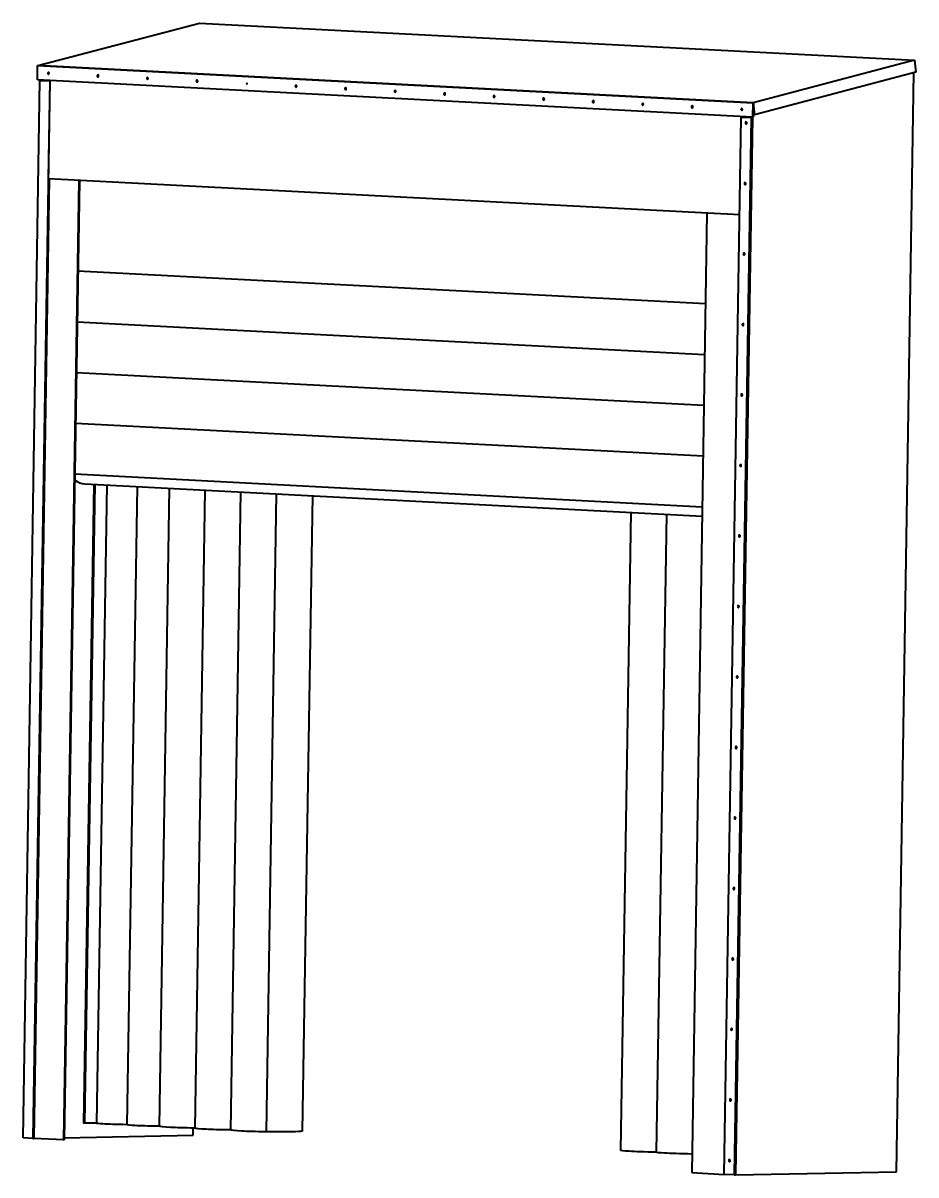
# Model space of a CAD drawing. Header units: millimetres. Extents: x 28545 to 39001, y -2706 to 4479.
# Drawn here: x 35653 to 38185, y 1214 to 4479 of the extents above; entities that cross this region are included whole.
import ezdxf

# ---------------------------------------------------------------- set-up
doc = ezdxf.new("R2010")
doc.units = ezdxf.units.MM
doc.linetypes.add('K5LT_BASIC', pattern=[0])
doc.layers.add('0 VIEW1', color=7, linetype='Continuous')

# ---------------------------------------------------------------- blocks, each defined once
blk = doc.blocks.new('*L63')
at = {"layer": '0 VIEW1', "color": 5, "linetype": 'K5LT_BASIC', "lineweight": 40}
blk.add_line((4002.2, 1985.4), (3998.5, 1985.6), dxfattribs=at)
blk = doc.blocks.new('*L64')
at = {"layer": '0 VIEW1', "color": 5, "linetype": 'K5LT_BASIC', "lineweight": 40}
blk.add_line((1553.9, -1647.2), (1448.6, -1641.7), dxfattribs=at)
blk = doc.blocks.new('*L65')
at = {"layer": '0 VIEW1', "color": 5, "linetype": 'K5LT_BASIC', "lineweight": 40}
blk.add_line((1608.3, 1752.6), (1553.9, -1647.2), dxfattribs=at)
blk = doc.blocks.new('*L66')
at = {"layer": '0 VIEW1', "color": 5, "linetype": 'K5LT_BASIC', "lineweight": 40}
blk.add_line((1610.4, 1752.5), (1556, -1647.2), dxfattribs=at)
blk = doc.blocks.new('*L67')
at = {"layer": '0 VIEW1', "color": 5, "linetype": 'K5LT_BASIC', "lineweight": 40}
blk.add_line((4505.3, -1760.3), (4567.6, 2134.5), dxfattribs=at)
blk = doc.blocks.new('*L68')
at = {"layer": '0 VIEW1', "color": 5, "linetype": 'K5LT_BASIC', "lineweight": 40}
blk.add_line((3995.6, 1977.6), (3935.7, -1771.2), dxfattribs=at)
blk = doc.blocks.new('*L69')
at = {"layer": '0 VIEW1', "color": 5, "linetype": 'K5LT_BASIC', "lineweight": 40}
blk.add_line((3967.6, 1979.1), (3967.5, 1977.2), dxfattribs=at)
blk = doc.blocks.new('*L77')
at = {"layer": '0 VIEW1', "color": 5, "linetype": 'K5LT_BASIC', "lineweight": 40}
blk.add_line((1664.9, 676.1), (1628.7, -1588.1), dxfattribs=at)
blk = doc.blocks.new('*B78')
at = {"layer": '0 VIEW1', "color": 5, "linetype": 'K5LT_BASIC', "lineweight": 40}
blk.add_open_spline([(1778.8, -1593.1), (1739.9, -1592.4), (1711.4, -1591.6), (1678.4, -1589.8), (1671, -1588.8), (1671, -1587.7)], degree=3, knots=[0, 0, 0, 0, 1.529455, 1.529455, 2.831054, 2.831054, 2.831054, 2.831054], dxfattribs=at)
blk = doc.blocks.new('*L79')
at = {"layer": '0 VIEW1', "color": 5, "linetype": 'K5LT_BASIC', "lineweight": 40}
blk.add_line((1661.4, 676.3), (1625.2, -1587.9), dxfattribs=at)
blk = doc.blocks.new('*L80')
at = {"layer": '0 VIEW1', "color": 5, "linetype": 'K5LT_BASIC', "lineweight": 40}
blk.add_line((1815, 668.3), (1778.8, -1593.1), dxfattribs=at)
blk = doc.blocks.new('*L81')
at = {"layer": '0 VIEW1', "color": 5, "linetype": 'K5LT_BASIC', "lineweight": 40}
blk.add_line((2055, 655.7), (2018.9, -1605.4), dxfattribs=at)
blk = doc.blocks.new('*L82')
at = {"layer": '0 VIEW1', "color": 5, "linetype": 'K5LT_BASIC', "lineweight": 40}
blk.add_line((1671, -1587.3), (1628.7, -1588.1), dxfattribs=at)
blk = doc.blocks.new('*L83')
at = {"layer": '0 VIEW1', "color": 5, "linetype": 'K5LT_BASIC', "lineweight": 40}
blk.add_line((2307.7, 642.6), (2271.6, -1618.6), dxfattribs=at)
blk = doc.blocks.new('*L84')
at = {"layer": '0 VIEW1', "color": 5, "linetype": 'K5LT_BASIC', "lineweight": 40}
blk.add_line((2435.8, 635.9), (2399.7, -1616.1), dxfattribs=at)
blk = doc.blocks.new('*L85')
at = {"layer": '0 VIEW1', "color": 5, "linetype": 'K5LT_BASIC', "lineweight": 40}
blk.add_line((1928.7, 662.3), (1892.5, -1598.8), dxfattribs=at)
blk = doc.blocks.new('*L86')
at = {"layer": '0 VIEW1', "color": 5, "linetype": 'K5LT_BASIC', "lineweight": 40}
blk.add_line((2181.4, 649.2), (2145.2, -1612), dxfattribs=at)
blk = doc.blocks.new('*L87')
at = {"layer": '0 VIEW1', "color": 5, "linetype": 'K5LT_BASIC', "lineweight": 40}
blk.add_line((1707.2, 673.9), (1671, -1587.7), dxfattribs=at)
blk = doc.blocks.new('*L88')
at = {"layer": '0 VIEW1', "color": 5, "linetype": 'K5LT_BASIC', "lineweight": 40}
blk.add_line((3993.8, 1866), (3991.7, 1866.1), dxfattribs=at)
blk = doc.blocks.new('*B90')
at = {"layer": '0 VIEW1', "color": 5, "linetype": 'K5LT_BASIC', "lineweight": 40}
for start_param, end_param in [(3.141593, 4.662342), (4.662342, 6.283185), (0, 3.141593)]:
    blk.add_ellipse((3929.4, -756.2), major_axis=(0.07, -3.5), ratio=0.702004, start_param=start_param, end_param=end_param, dxfattribs=at)
blk = doc.blocks.new('*B92')
at = {"layer": '0 VIEW1', "color": 5, "linetype": 'K5LT_BASIC', "lineweight": 40}
for start_param, end_param in [(3.141593, 4.662342), (0, 3.141593), (4.662342, 6.283185)]:
    blk.add_ellipse((3972.8, 1956.8), major_axis=(0.07, -3.5), ratio=0.702004, start_param=start_param, end_param=end_param, dxfattribs=at)
blk = doc.blocks.new('*B93')
at = {"layer": '0 VIEW1', "color": 5, "linetype": 'K5LT_BASIC', "lineweight": 40}
for start_param, end_param in [(3.141593, 4.662342), (4.662342, 6.283185), (0, 3.141593)]:
    blk.add_ellipse((3937.3, -256.6), major_axis=(0.07, -3.5), ratio=0.702004, start_param=start_param, end_param=end_param, dxfattribs=at)
blk = doc.blocks.new('*B94')
at = {"layer": '0 VIEW1', "color": 5, "linetype": 'K5LT_BASIC', "lineweight": 40}
for start_param, end_param in [(3.75996, 4.662342), (4.662342, 5.664818)]:
    blk.add_ellipse((3944.2, -6.7), major_axis=(0.07, -3.5), ratio=0.702004, start_param=start_param, end_param=end_param, dxfattribs=at)
blk = doc.blocks.new('*B97')
at = {"layer": '0 VIEW1', "color": 5, "linetype": 'K5LT_BASIC', "lineweight": 40}
for start_param, end_param in [(3.141593, 4.662342), (4.662342, 6.283185), (0, 3.141593)]:
    blk.add_ellipse((3925.4, -1006), major_axis=(0.07, -3.5), ratio=0.702004, start_param=start_param, end_param=end_param, dxfattribs=at)
blk = doc.blocks.new('*B98')
at = {"layer": '0 VIEW1', "color": 5, "linetype": 'K5LT_BASIC', "lineweight": 40}
for start_param, end_param in [(3.75996, 4.662342), (4.662342, 5.664818)]:
    blk.add_ellipse((3972.2, 1742), major_axis=(0.07, -3.5), ratio=0.702004, start_param=start_param, end_param=end_param, dxfattribs=at)
blk = doc.blocks.new('*B100')
at = {"layer": '0 VIEW1', "color": 5, "linetype": 'K5LT_BASIC', "lineweight": 40}
for start_param, end_param in [(4.662342, 5.664818), (3.75996, 4.662342)]:
    blk.add_ellipse((3928.2, -1005.9), major_axis=(0.07, -3.5), ratio=0.702004, start_param=start_param, end_param=end_param, dxfattribs=at)
blk = doc.blocks.new('*B101')
at = {"layer": '0 VIEW1', "color": 5, "linetype": 'K5LT_BASIC', "lineweight": 40}
for start_param, end_param in [(3.141593, 4.662342), (4.662342, 6.283185), (0, 3.141593)]:
    blk.add_ellipse((3913.9, -1720.4), major_axis=(0.07, -3.5), ratio=0.702004, start_param=start_param, end_param=end_param, dxfattribs=at)
blk = doc.blocks.new('*B103')
at = {"layer": '0 VIEW1', "color": 5, "linetype": 'K5LT_BASIC', "lineweight": 40}
for start_param, end_param in [(3.141593, 4.662342), (4.662342, 6.283185), (0, 3.141593)]:
    blk.add_ellipse((3933.4, -506.4), major_axis=(0.07, -3.5), ratio=0.702004, start_param=start_param, end_param=end_param, dxfattribs=at)
blk = doc.blocks.new('*B104')
at = {"layer": '0 VIEW1', "color": 5, "linetype": 'K5LT_BASIC', "lineweight": 40}
for start_param, end_param in [(3.141593, 4.662342), (4.662342, 6.283185), (0, 3.141593)]:
    blk.add_ellipse((3941.3, -6.7), major_axis=(0.07, -3.5), ratio=0.702004, start_param=start_param, end_param=end_param, dxfattribs=at)
blk = doc.blocks.new('*B105')
at = {"layer": '0 VIEW1', "color": 5, "linetype": 'K5LT_BASIC', "lineweight": 40}
for start_param, end_param in [(4.662342, 5.664818), (3.75996, 4.662342)]:
    blk.add_ellipse((3920.2, -1505.6), major_axis=(0.07, -3.5), ratio=0.702004, start_param=start_param, end_param=end_param, dxfattribs=at)
blk = doc.blocks.new('*B106')
at = {"layer": '0 VIEW1', "color": 5, "linetype": 'K5LT_BASIC', "lineweight": 40}
for start_param, end_param in [(4.662342, 5.664818), (3.75996, 4.662342)]:
    blk.add_ellipse((3924.2, -1255.7), major_axis=(0.07, -3.5), ratio=0.702004, start_param=start_param, end_param=end_param, dxfattribs=at)
blk = doc.blocks.new('*B109')
at = {"layer": '0 VIEW1', "color": 5, "linetype": 'K5LT_BASIC', "lineweight": 40}
for start_param, end_param in [(4.662342, 6.283185), (3.141593, 4.662342), (0, 3.141593)]:
    blk.add_ellipse((3969.3, 1741.9), major_axis=(0.07, -3.5), ratio=0.702004, start_param=start_param, end_param=end_param, dxfattribs=at)
blk = doc.blocks.new('*B110')
at = {"layer": '0 VIEW1', "color": 5, "linetype": 'K5LT_BASIC', "lineweight": 40}
for start_param, end_param in [(3.141593, 4.662342), (4.662342, 6.283185), (0, 3.141593)]:
    blk.add_ellipse((3917.4, -1505.6), major_axis=(0.07, -3.5), ratio=0.702004, start_param=start_param, end_param=end_param, dxfattribs=at)
blk = doc.blocks.new('*B111')
at = {"layer": '0 VIEW1', "color": 5, "linetype": 'K5LT_BASIC', "lineweight": 40}
for start_param, end_param in [(3.75996, 4.662342), (4.662342, 5.664818)]:
    blk.add_ellipse((3916.8, -1720.4), major_axis=(0.07, -3.5), ratio=0.702004, start_param=start_param, end_param=end_param, dxfattribs=at)
blk = doc.blocks.new('*B113')
at = {"layer": '0 VIEW1', "color": 5, "linetype": 'K5LT_BASIC', "lineweight": 40}
for start_param, end_param in [(3.141593, 4.662342), (4.662342, 6.283185), (0, 3.141593)]:
    blk.add_ellipse((3921.4, -1255.8), major_axis=(0.07, -3.5), ratio=0.702004, start_param=start_param, end_param=end_param, dxfattribs=at)
blk = doc.blocks.new('*B114')
at = {"layer": '0 VIEW1', "color": 5, "linetype": 'K5LT_BASIC', "lineweight": 40}
for start_param, end_param in [(3.75996, 4.662342), (4.662342, 5.664818)]:
    blk.add_ellipse((3936.2, -506.3), major_axis=(0.07, -3.5), ratio=0.702004, start_param=start_param, end_param=end_param, dxfattribs=at)
blk = doc.blocks.new('*B115')
at = {"layer": '0 VIEW1', "color": 5, "linetype": 'K5LT_BASIC', "lineweight": 40}
for start_param, end_param in [(3.75996, 4.662342), (4.662342, 5.664818)]:
    blk.add_ellipse((3932.2, -756.1), major_axis=(0.07, -3.5), ratio=0.702004, start_param=start_param, end_param=end_param, dxfattribs=at)
blk = doc.blocks.new('*B118')
at = {"layer": '0 VIEW1', "color": 5, "linetype": 'K5LT_BASIC', "lineweight": 40}
for start_param, end_param in [(3.75996, 4.662342), (4.662342, 5.664818)]:
    blk.add_ellipse((3975.6, 1956.8), major_axis=(0.07, -3.5), ratio=0.702004, start_param=start_param, end_param=end_param, dxfattribs=at)
blk = doc.blocks.new('*B119')
at = {"layer": '0 VIEW1', "color": 5, "linetype": 'K5LT_BASIC', "lineweight": 40}
for start_param, end_param in [(3.75996, 4.662342), (4.662342, 5.664818)]:
    blk.add_ellipse((3940.2, -256.5), major_axis=(0.07, -3.5), ratio=0.702004, start_param=start_param, end_param=end_param, dxfattribs=at)
blk = doc.blocks.new('*B122')
at = {"layer": '0 VIEW1', "color": 5, "linetype": 'K5LT_BASIC', "lineweight": 40}
for start_param, end_param in [(0, 3.141593), (6.233138, 6.283185), (3.141593, 6.233138)]:
    blk.add_ellipse((3606.4, 2022.9), major_axis=(-0.07, 3.5), ratio=0.702004, start_param=start_param, end_param=end_param, dxfattribs=at)
blk = doc.blocks.new('*B123')
at = {"layer": '0 VIEW1', "color": 5, "linetype": 'K5LT_BASIC', "lineweight": 40}
for start_param, end_param in [(0, 3.141593), (6.233138, 6.283185), (3.141593, 6.233138)]:
    blk.add_ellipse((2377.9, 2086.9), major_axis=(-0.07, 3.5), ratio=0.702004, start_param=start_param, end_param=end_param, dxfattribs=at)
blk = doc.blocks.new('*B124')
at = {"layer": '0 VIEW1', "color": 5, "linetype": 'K5LT_BASIC', "lineweight": 40}
for start_param, end_param in [(0, 3.141593), (6.233138, 6.283185), (3.141593, 6.233138)]:
    blk.add_ellipse((3255.4, 2041.2), major_axis=(-0.07, 3.5), ratio=0.702004, start_param=start_param, end_param=end_param, dxfattribs=at)
blk = doc.blocks.new('*B125')
at = {"layer": '0 VIEW1', "color": 5, "linetype": 'K5LT_BASIC', "lineweight": 40}
for start_param, end_param in [(0, 3.141593), (6.233138, 6.283185), (3.141593, 6.233138)]:
    blk.add_ellipse((1676, 2123.5), major_axis=(-0.07, 3.5), ratio=0.702004, start_param=start_param, end_param=end_param, dxfattribs=at)
blk = doc.blocks.new('*B126')
at = {"layer": '0 VIEW1', "color": 5, "linetype": 'K5LT_BASIC', "lineweight": 40}
blk.add_ellipse((3609.2, 2023), major_axis=(-0.07, 3.5), ratio=0.702004, start_param=0.618367, end_param=2.523225, dxfattribs=at)
blk = doc.blocks.new('*B127')
at = {"layer": '0 VIEW1', "color": 5, "linetype": 'K5LT_BASIC', "lineweight": 40}
blk.add_ellipse((2205.3, 2096.1), major_axis=(-0.07, 3.5), ratio=0.702004, start_param=0.618367, end_param=2.523225, dxfattribs=at)
blk = doc.blocks.new('*B128')
at = {"layer": '0 VIEW1', "color": 5, "linetype": 'K5LT_BASIC', "lineweight": 40}
for start_param, end_param in [(0, 3.141593), (6.233138, 6.283185), (3.141593, 6.233138)]:
    blk.add_ellipse((3957.3, 2004.6), major_axis=(-0.07, 3.5), ratio=0.702004, start_param=start_param, end_param=end_param, dxfattribs=at)
blk = doc.blocks.new('*B129')
at = {"layer": '0 VIEW1', "color": 5, "linetype": 'K5LT_BASIC', "lineweight": 40}
blk.add_ellipse((1678.8, 2123.6), major_axis=(-0.07, 3.5), ratio=0.702004, start_param=0.618367, end_param=2.523225, dxfattribs=at)
blk = doc.blocks.new('*B130')
at = {"layer": '0 VIEW1', "color": 5, "linetype": 'K5LT_BASIC', "lineweight": 40}
blk.add_ellipse((2907.2, 2059.6), major_axis=(-0.07, 3.5), ratio=0.702004, start_param=0.618367, end_param=2.523225, dxfattribs=at)
blk = doc.blocks.new('*B131')
at = {"layer": '0 VIEW1', "color": 5, "linetype": 'K5LT_BASIC', "lineweight": 40}
for start_param, end_param in [(0, 3.141593), (6.233138, 6.283185), (3.141593, 6.233138)]:
    blk.add_ellipse((3781.8, 2013.8), major_axis=(-0.07, 3.5), ratio=0.702004, start_param=start_param, end_param=end_param, dxfattribs=at)
blk = doc.blocks.new('*B132')
at = {"layer": '0 VIEW1', "color": 5, "linetype": 'K5LT_BASIC', "lineweight": 40}
for start_param, end_param in [(0, 3.141593), (6.233138, 6.283185), (3.141593, 6.233138)]:
    blk.add_ellipse((3079.9, 2050.4), major_axis=(-0.07, 3.5), ratio=0.702004, start_param=start_param, end_param=end_param, dxfattribs=at)
blk = doc.blocks.new('*B133')
at = {"layer": '0 VIEW1', "color": 5, "linetype": 'K5LT_BASIC', "lineweight": 40}
for start_param, end_param in [(0, 3.141593), (6.233138, 6.283185), (3.141593, 6.233138)]:
    blk.add_ellipse((2027, 2105.2), major_axis=(-0.07, 3.5), ratio=0.702004, start_param=start_param, end_param=end_param, dxfattribs=at)
blk = doc.blocks.new('*B134')
at = {"layer": '0 VIEW1', "color": 5, "linetype": 'K5LT_BASIC', "lineweight": 40}
blk.add_ellipse((3784.7, 2013.8), major_axis=(-0.07, 3.5), ratio=0.702004, start_param=0.618367, end_param=2.523225, dxfattribs=at)
blk = doc.blocks.new('*B135')
at = {"layer": '0 VIEW1', "color": 5, "linetype": 'K5LT_BASIC', "lineweight": 40}
for start_param, end_param in [(0, 3.141593), (6.233138, 6.283185), (3.141593, 6.233138)]:
    blk.add_ellipse((2904.4, 2059.5), major_axis=(-0.07, 3.5), ratio=0.702004, start_param=start_param, end_param=end_param, dxfattribs=at)
blk = doc.blocks.new('*B136')
at = {"layer": '0 VIEW1', "color": 5, "linetype": 'K5LT_BASIC', "lineweight": 40}
for start_param, end_param in [(0, 3.141593), (6.233138, 6.283185), (3.141593, 6.233138)]:
    blk.add_ellipse((2553.4, 2077.8), major_axis=(-0.07, 3.5), ratio=0.702004, start_param=start_param, end_param=end_param, dxfattribs=at)
blk = doc.blocks.new('*B137')
at = {"layer": '0 VIEW1', "color": 5, "linetype": 'K5LT_BASIC', "lineweight": 40}
blk.add_ellipse((3082.7, 2050.4), major_axis=(-0.07, 3.5), ratio=0.702004, start_param=0.618367, end_param=2.523225, dxfattribs=at)
blk = doc.blocks.new('*B138')
at = {"layer": '0 VIEW1', "color": 5, "linetype": 'K5LT_BASIC', "lineweight": 40}
for start_param, end_param in [(0, 3.141593), (6.233138, 6.283185), (3.141593, 6.233138)]:
    blk.add_ellipse((1500.5, 2132.7), major_axis=(-0.07, 3.5), ratio=0.702004, start_param=start_param, end_param=end_param, dxfattribs=at)
blk = doc.blocks.new('*B139')
at = {"layer": '0 VIEW1', "color": 5, "linetype": 'K5LT_BASIC', "lineweight": 40}
for start_param, end_param in [(0, 3.141593), (6.233138, 6.283185), (3.141593, 6.233138)]:
    blk.add_ellipse((2728.9, 2068.6), major_axis=(-0.07, 3.5), ratio=0.702004, start_param=start_param, end_param=end_param, dxfattribs=at)
blk = doc.blocks.new('*B140')
at = {"layer": '0 VIEW1', "color": 5, "linetype": 'K5LT_BASIC', "lineweight": 40}
blk.add_ellipse((3433.7, 2032.1), major_axis=(-0.07, 3.5), ratio=0.702004, start_param=0.618367, end_param=2.523225, dxfattribs=at)
blk = doc.blocks.new('*B141')
at = {"layer": '0 VIEW1', "color": 5, "linetype": 'K5LT_BASIC', "lineweight": 40}
blk.add_ellipse((2556.3, 2077.9), major_axis=(-0.07, 3.5), ratio=0.702004, start_param=0.618367, end_param=2.523225, dxfattribs=at)
blk = doc.blocks.new('*B142')
at = {"layer": '0 VIEW1', "color": 5, "linetype": 'K5LT_BASIC', "lineweight": 40}
blk.add_ellipse((2731.8, 2068.7), major_axis=(-0.07, 3.5), ratio=0.702004, start_param=0.618367, end_param=2.523225, dxfattribs=at)
blk = doc.blocks.new('*B143')
at = {"layer": '0 VIEW1', "color": 5, "linetype": 'K5LT_BASIC', "lineweight": 40}
blk.add_ellipse((1854.3, 2114.4), major_axis=(-0.07, 3.5), ratio=0.702004, start_param=0.618367, end_param=2.523225, dxfattribs=at)
blk = doc.blocks.new('*B144')
at = {"layer": '0 VIEW1', "color": 5, "linetype": 'K5LT_BASIC', "lineweight": 40}
for start_param, end_param in [(0, 3.141593), (6.233138, 6.283185), (3.141593, 6.233138)]:
    blk.add_ellipse((3430.9, 2032.1), major_axis=(-0.07, 3.5), ratio=0.702004, start_param=start_param, end_param=end_param, dxfattribs=at)
blk = doc.blocks.new('*B145')
at = {"layer": '0 VIEW1', "color": 5, "linetype": 'K5LT_BASIC', "lineweight": 40}
blk.add_ellipse((3960.2, 2004.7), major_axis=(-0.07, 3.5), ratio=0.702004, start_param=0.618367, end_param=2.523225, dxfattribs=at)
blk = doc.blocks.new('*B146')
at = {"layer": '0 VIEW1', "color": 5, "linetype": 'K5LT_BASIC', "lineweight": 40}
for start_param, end_param in [(0, 3.141593), (6.233138, 6.283185), (3.141593, 6.233138)]:
    blk.add_ellipse((1851.5, 2114.4), major_axis=(-0.07, 3.5), ratio=0.702004, start_param=start_param, end_param=end_param, dxfattribs=at)
blk = doc.blocks.new('*B147')
at = {"layer": '0 VIEW1', "color": 5, "linetype": 'K5LT_BASIC', "lineweight": 40}
blk.add_ellipse((1503.3, 2132.7), major_axis=(-0.07, 3.5), ratio=0.702004, start_param=0.618367, end_param=2.523225, dxfattribs=at)
blk = doc.blocks.new('*B148')
at = {"layer": '0 VIEW1', "color": 5, "linetype": 'K5LT_BASIC', "lineweight": 40}
blk.add_ellipse((2029.8, 2105.3), major_axis=(-0.07, 3.5), ratio=0.702004, start_param=0.618367, end_param=2.523225, dxfattribs=at)
blk = doc.blocks.new('*B149')
at = {"layer": '0 VIEW1', "color": 5, "linetype": 'K5LT_BASIC', "lineweight": 40}
blk.add_ellipse((2380.8, 2087), major_axis=(-0.07, 3.5), ratio=0.702004, start_param=0.618367, end_param=2.523225, dxfattribs=at)
blk = doc.blocks.new('*L150')
at = {"layer": '0 VIEW1', "color": 5, "linetype": 'K5LT_BASIC', "lineweight": 40}
blk.add_line((3956.3, 1979.7), (3956.2, 1977.7), dxfattribs=at)
blk = doc.blocks.new('*L151')
at = {"layer": '0 VIEW1', "color": 5, "linetype": 'K5LT_BASIC', "lineweight": 40}
blk.add_line((1500.9, 1758.2), (1506.4, 2107.4), dxfattribs=at)
blk = doc.blocks.new('*L152')
at = {"layer": '0 VIEW1', "color": 5, "linetype": 'K5LT_BASIC', "lineweight": 40}
blk.add_line((3950, 1630.6), (1500.9, 1758.2), dxfattribs=at)
blk = doc.blocks.new('*L153')
at = {"layer": '0 VIEW1', "color": 5, "linetype": 'K5LT_BASIC', "lineweight": 40}
blk.add_line((3958.4, 1979.6), (3958.4, 1977.7), dxfattribs=at)
blk = doc.blocks.new('*L154')
at = {"layer": '0 VIEW1', "color": 5, "linetype": 'K5LT_BASIC', "lineweight": 40}
blk.add_line((2013.4, -1630.4), (2013.8, -1605.3), dxfattribs=at)
blk = doc.blocks.new('*L155')
at = {"layer": '0 VIEW1', "color": 5, "linetype": 'K5LT_BASIC', "lineweight": 40}
blk.add_line((1556.2, -1639.2), (2013.4, -1630.4), dxfattribs=at)
blk = doc.blocks.new('*L156')
at = {"layer": '0 VIEW1', "color": 5, "linetype": 'K5LT_BASIC', "lineweight": 40}
blk.add_line((1503.7, 2107.5), (1503.7, 2105.7), dxfattribs=at)
blk = doc.blocks.new('*L157')
at = {"layer": '0 VIEW1', "color": 5, "linetype": 'K5LT_BASIC', "lineweight": 40}
blk.add_line((1475.6, 2109), (1475.6, 2107.1), dxfattribs=at)
blk = doc.blocks.new('*L158')
at = {"layer": '0 VIEW1', "color": 5, "linetype": 'K5LT_BASIC', "lineweight": 40}
blk.add_line((3690.6, 570.5), (3654.4, -1690.6), dxfattribs=at)
blk = doc.blocks.new('*L160')
at = {"layer": '0 VIEW1', "color": 5, "linetype": 'K5LT_BASIC', "lineweight": 40}
blk.add_line((3564.2, 577.1), (3528.1, -1684.1), dxfattribs=at)
blk = doc.blocks.new('*L161')
at = {"layer": '0 VIEW1', "color": 5, "linetype": 'K5LT_BASIC', "lineweight": 40}
blk.add_line((1473.5, 2107.2), (1506.4, 2105.5), dxfattribs=at)
blk = doc.blocks.new('*L162')
at = {"layer": '0 VIEW1', "color": 5, "linetype": 'K5LT_BASIC', "lineweight": 40}
blk.add_line((1505.7, 2105.3), (1506.4, 2105.4), dxfattribs=at)
blk = doc.blocks.new('*L163')
at = {"layer": '0 VIEW1', "color": 5, "linetype": 'K5LT_BASIC', "lineweight": 40}
blk.add_line((1503, 1758.1), (1448.6, -1641.7), dxfattribs=at)

msp = doc.modelspace()

# ---------------------------------------------------------------- linework, layer by layer
at = {"layer": '0 VIEW1', "color": 5, "linetype": 'K5LT_BASIC', "lineweight": 40}
for p, q in [((35695.619, 4358.408), (36153.59, 4479.177)), ((36153.59, 4479.177), (38180.836, 4373.508)), ((35693.978, 4318.419), (35694.617, 4358.389)), ((35694.617, 4358.389), (37721.863, 4252.719)), ((37722.865, 4252.738), (35695.619, 4358.408)), ((35730.595, 4356.99), (37690.453, 4254.833)), ((38180.836, 4373.508), (37722.865, 4252.738)), ((38180.836, 4373.508), (38184.517, 4339.729)), ((35653.322, 1318.68), (35701.274, 4316.392)), ((35729.353, 4314.928), (35681.4, 1317.216)), ((37721.224, 4212.75), (35693.978, 4318.419)), ((35701.274, 4316.392), (35703.553, 4316.435)), ((35701.274, 4316.392), (35729.353, 4314.928)), ((38184.517, 4339.729), (37726.545, 4218.96)), ((37721.863, 4252.719), (37721.224, 4212.75)), ((37721.863, 4252.719), (37724.142, 4252.763)), ((37722.865, 4252.738), (37726.545, 4218.96)), ((37724.142, 4252.763), (37723.502, 4212.793)), ((37641.258, 1215.059), (37689.211, 4212.771)), ((37689.211, 4212.771), (37691.489, 4212.815)), ((37689.211, 4212.771), (37717.289, 4211.308)), ((37691.489, 4212.815), (37719.567, 4211.351)), ((37721.224, 4212.75), (37723.502, 4212.793)), ((37717.289, 4211.308), (37669.337, 1213.596)), ((37719.567, 4211.351), (37671.615, 1213.639)), ((37717.289, 4211.308), (37719.567, 4211.351)), ((37671.615, 1213.639), (37718.161, 4123.418)), ((37673.324, 1213.672), (37719.87, 4123.451)), ((37719.87, 4123.451), (37718.161, 4123.418)), ((37591.695, 3939.958), (37549.415, 1220.892)), ((35809.029, 3776.408), (37587.71, 3683.695)), ((35806.728, 3632.518), (37585.473, 3539.801)), ((35804.426, 3488.628), (37583.235, 3395.908)), ((35802.124, 3344.738), (37580.998, 3252.015)), ((35799.822, 3200.848), (37578.76, 3108.122)), ((35828.361, 3172.988), (37578.342, 3081.211)), ((35827.737, 1360.177), (35824.929, 1360.323)), ((35681.4, 1317.216), (35653.322, 1318.68)), ((35681.4, 1317.216), (35683.679, 1317.26)), ((35767.913, 1312.869), (35769.622, 1312.902)), ((37549.415, 1220.892), (37641.261, 1215.222)), ((37669.337, 1213.596), (37641.258, 1215.059)), ((37669.337, 1213.596), (37671.615, 1213.639)), ((37673.324, 1213.672), (37671.615, 1213.639)), ((37673.324, 1213.672), (38129.031, 1222.402))]:
    msp.add_line(p, q, dxfattribs=at)
for centre, start_param, end_param in [((37697.048, 3824.335), 4.66234152, 6.28318531), ((37697.048, 3824.335), 3.14159265, 4.66234152), ((37697.048, 3824.335), 0, 3.14159265), ((37699.326, 3824.379), 4.66234152, 5.66481811), ((37699.326, 3824.379), 3.75995985, 4.66234152), ((37693.851, 3624.488), 3.14159265, 4.66234152), ((37693.851, 3624.488), 3.14159265, 4.66234152), ((37693.851, 3624.488), 0, 3.14159265), ((37693.851, 3624.488), 0, 3.14159265), ((37696.13, 3624.532), 3.75995985, 4.66234152), ((37693.851, 3624.488), 4.66234152, 6.28318531), ((37693.851, 3624.488), 4.66234152, 6.28318531), ((37696.13, 3624.532), 4.66234152, 5.66481811), ((37690.654, 3424.64), 4.66234152, 6.28318531), ((37690.654, 3424.64), 4.66234152, 6.28318531), ((37690.654, 3424.64), 3.14159265, 4.66234152), ((37690.654, 3424.64), 3.14159265, 4.66234152), ((37690.654, 3424.64), 0, 3.14159265), ((37690.654, 3424.64), 0, 3.14159265), ((37692.933, 3424.684), 4.66234152, 5.66481811), ((37692.933, 3424.684), 4.66234152, 5.66481811), ((37692.933, 3424.684), 3.75995985, 4.66234152), ((37692.933, 3424.684), 3.75995985, 4.66234152), ((37687.458, 3224.793), 4.66234152, 6.28318531), ((37687.458, 3224.793), 4.66234152, 6.28318531), ((37687.458, 3224.793), 3.14159265, 4.66234152), ((37687.458, 3224.793), 3.14159265, 4.66234152), ((37687.458, 3224.793), 0, 3.14159265), ((37687.458, 3224.793), 0, 3.14159265), ((37689.736, 3224.837), 4.66234152, 5.66481811), ((37689.736, 3224.837), 4.66234152, 5.66481811), ((37689.736, 3224.837), 3.75995985, 4.66234152), ((37689.736, 3224.837), 3.75995985, 4.66234152), ((37684.261, 3024.946), 4.66234152, 6.28318531), ((37684.261, 3024.946), 3.14159265, 4.66234152), ((37684.261, 3024.946), 0, 3.14159265), ((37686.539, 3024.989), 4.66234152, 5.66481811), ((37686.539, 3024.989), 4.66234152, 5.66481811), ((37686.539, 3024.989), 3.75995985, 4.66234152), ((37686.539, 3024.989), 3.75995985, 4.66234152), ((37681.064, 2825.098), 4.66234152, 6.28318531), ((37681.064, 2825.098), 4.66234152, 6.28318531), ((37681.064, 2825.098), 3.14159265, 4.66234152), ((37681.064, 2825.098), 3.14159265, 4.66234152), ((37681.064, 2825.098), 0, 3.14159265), ((37681.064, 2825.098), 0, 3.14159265), ((37683.342, 2825.142), 4.66234152, 5.66481811), ((37683.342, 2825.142), 4.66234152, 5.66481811), ((37683.342, 2825.142), 3.75995985, 4.66234152), ((37683.342, 2825.142), 3.75995985, 4.66234152)]:
    msp.add_ellipse(centre, major_axis=(0.054, -2.799), ratio=0.70200438, start_param=start_param, end_param=end_param, dxfattribs=at)
for points in [[(35799.553, 3183.978), (35809.138, 3177.153), (35818.741, 3173.49), (35828.361, 3172.988)], [(35799.553, 3183.978), (35809.138, 3177.153), (35818.741, 3173.49), (35828.361, 3172.988)], [(36444.586, 1337.769), (36438.007, 1335.645), (36403.829, 1334.991), (36342.052, 1335.805)]]:
    msp.add_open_spline(points, degree=3, dxfattribs=at)
for points, knots in [([(36038.808, 1351.611), (36007.634, 1352.128), (35985.819, 1352.777), (35956.699, 1354.321), (35949.107, 1355.185), (35947.852, 1356.173)], [0, 0, 0, 0, 1.56492986, 1.56492986, 3, 3, 3, 3]), ([(36139.889, 1346.342), (36108.715, 1346.859), (36088.288, 1347.524), (36052.407, 1349.233), (36041.439, 1350.332), (36038.808, 1351.611)], [0, 0, 0, 0, 1.38607646, 1.38607646, 3, 3, 3, 3]), ([(36240.971, 1341.073), (36209.797, 1341.591), (36189.37, 1342.255), (36153.488, 1343.964), (36142.521, 1345.063), (36139.889, 1346.342)], [0, 0, 0, 0, 1.38607646, 1.38607646, 3, 3, 3, 3]), ([(36342.052, 1335.805), (36310.878, 1336.322), (36290.451, 1336.986), (36254.57, 1338.695), (36243.602, 1339.795), (36240.971, 1341.073)], [0, 0, 0, 0, 1.38607646, 1.38607646, 3, 3, 3, 3]), ([(37448.333, 1278.14), (37413.666, 1278.805), (37387.897, 1279.621), (37356.539, 1281.417), (37347.343, 1282.296), (37347.252, 1283.409)], [0, 0, 0, 0, 1.61392354, 1.61392354, 3, 3, 3, 3]), ([(37549.415, 1272.871), (37514.748, 1273.536), (37488.979, 1274.352), (37457.62, 1276.148), (37448.425, 1277.028), (37448.333, 1278.14)], [0, 0, 0, 0, 1.61392354, 1.61392354, 3, 3, 3, 3])]:
    msp.add_open_spline(points, degree=3, knots=knots, dxfattribs=at)

# ---------------------------------------------------------------- block references
at = {"layer": '0 VIEW1', "xscale": 0.7999999999992724, "yscale": 0.7999999999999545, "zscale": 0.8}
for name in ['*L161', '*L157', '*B138', '*B147', '*L151', '*L156', '*L162', '*B125', '*B125', '*B129', '*B129', '*B146', '*B143', '*B133', '*B133', '*B148', '*L67', '*B127', '*B123', '*B123', '*B149', '*B136', '*B136', '*B141', '*B139', '*B142', '*B135', '*B135', '*B130', '*B130', '*B132', '*B132', '*B137', '*B124', '*B124', '*B144', '*B140', '*B122', '*B122', '*B126', '*B126', '*B131', '*B131', '*B134', '*B134', '*L68', '*B128', '*B128', '*L150', '*B145', '*L153', '*L69', '*L63', '*B92', '*B118', '*B118', '*L88', '*L163', '*L152', '*L65', '*L66', '*B109', '*B98', '*L79', '*L77', '*L87', '*L80', '*L80', '*L85', '*L81', '*L86', '*L83', '*L84', '*L160', '*L158', '*B104', '*B104', '*B94', '*B93', '*B119', '*B119', '*B103', '*B103', '*B114', '*B114', '*B90', '*B115', '*B97', '*B100', '*B100', '*B113', '*B113', '*B106', '*B106', '*B110', '*B110', '*B105', '*B105', '*L82', '*B78', '*B78', '*L154', '*L64', '*L155', '*B101', '*B111', '*B111']:
    msp.add_blockref(name, (34524.792, 2630.65), dxfattribs=at)

doc.saveas('drawing.dxf')
